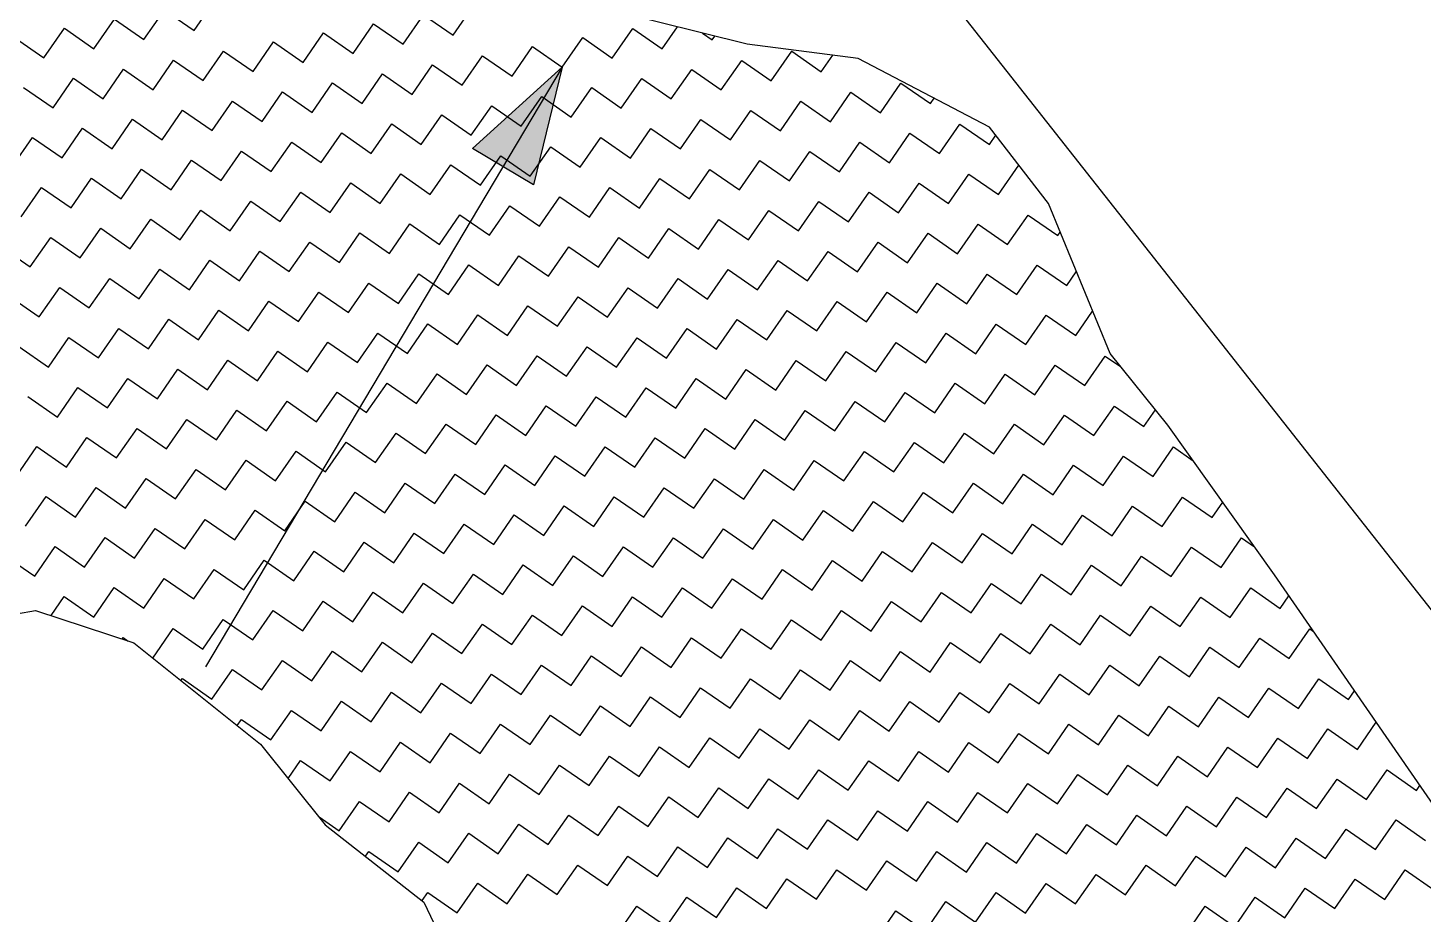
# Model space of a CAD drawing. Header units: metres. Extents: x 282167 to 284586, y 2020907 to 2023042.
# Drawn here: x 283682.7 to 283925.8, y 2021277.4 to 2021431.8 of the extents above; entities that cross this region are included whole.
import ezdxf

# ---------------------------------------------------------------- set-up
doc = ezdxf.new("R2010")
doc.units = ezdxf.units.M
doc.header["$MEASUREMENT"] = 0
doc.layers.add('POLY_HATCH', color=12, linetype='Continuous')
doc.layers.add('POLY_PARCEL', color=6, linetype='Continuous')

msp = doc.modelspace()

# ---------------------------------------------------------------- hatches: boundary and pattern name
h = msp.add_hatch(color=256)
h.paths.add_polyline_path([(283765.48, 2021407.62), (283770.78, 2021404.46), (283775.79, 2021424.95)])
h.paths.add_polyline_path([(283775.79, 2021424.95), (283760.18, 2021410.77), (283765.48, 2021407.62)])

# ---------------------------------------------------------------- linework, layer by layer
for points in [[(283775.79, 2021424.95), (283713.67, 2021320.5)], [(283775.79, 2021424.95), (283760.18, 2021410.77)], [(283775.79, 2021424.95), (283770.78, 2021404.46)], [(283770.78, 2021404.46), (283760.18, 2021410.77)]]:
    msp.add_lwpolyline(points)
at = {"layer": 'POLY_HATCH', "linetype": 'Continuous'}
for p, q in [((283702.92, 2021429.74), (283706.49, 2021434.88)), ((283706.49, 2021434.88), (283711.64, 2021431.32)), ((283711.64, 2021431.32), (283715.2, 2021436.46)), ((283756.78, 2021430.51), (283760.35, 2021435.65)), ((283694.21, 2021428.15), (283697.78, 2021433.3)), ((283697.78, 2021433.3), (283702.92, 2021429.74)), ((283739.36, 2021427.34), (283742.92, 2021432.49)), ((283742.92, 2021432.49), (283748.07, 2021428.93)), ((283748.07, 2021428.93), (283751.64, 2021434.07)), ((283751.64, 2021434.07), (283756.78, 2021430.51)), ((283680.35, 2021430.14), (283685.5, 2021426.57)), ((283685.5, 2021426.57), (283689.06, 2021431.72)), ((283689.06, 2021431.72), (283694.21, 2021428.15)), ((283730.64, 2021425.76), (283734.21, 2021430.91)), ((283734.21, 2021430.91), (283739.36, 2021427.34)), ((283775.79, 2021424.95), (283779.36, 2021430.1)), ((283779.36, 2021430.1), (283784.5, 2021426.54)), ((283784.5, 2021426.54), (283788.07, 2021431.68)), ((283788.07, 2021431.68), (283793.22, 2021428.12)), ((283793.22, 2021428.12), (283795.88, 2021431.96)), ((283800.21, 2021430.89), (283801.93, 2021429.7)), ((283801.93, 2021429.7), (283802.38, 2021430.35)), ((283713.22, 2021422.6), (283716.78, 2021427.75)), ((283716.78, 2021427.75), (283721.93, 2021424.18)), ((283721.93, 2021424.18), (283725.5, 2021429.33)), ((283725.5, 2021429.33), (283730.64, 2021425.76)), ((283767.08, 2021423.37), (283770.64, 2021428.52)), ((283770.64, 2021428.52), (283775.79, 2021424.95)), ((283812.23, 2021422.56), (283815.79, 2021427.71)), ((283815.79, 2021427.71), (283820.94, 2021424.14)), ((283704.5, 2021421.02), (283708.07, 2021426.17)), ((283708.07, 2021426.17), (283713.22, 2021422.6)), ((283749.65, 2021420.21), (283753.22, 2021425.36)), ((283753.22, 2021425.36), (283758.36, 2021421.79)), ((283758.36, 2021421.79), (283761.93, 2021426.94)), ((283761.93, 2021426.94), (283767.08, 2021423.37)), ((283803.51, 2021420.98), (283807.08, 2021426.13)), ((283807.08, 2021426.13), (283812.23, 2021422.56)), ((283820.94, 2021424.14), (283822.94, 2021427.04)), ((283687.08, 2021417.86), (283690.64, 2021423.01)), ((283690.64, 2021423.01), (283695.79, 2021419.44)), ((283695.79, 2021419.44), (283699.36, 2021424.59)), ((283699.36, 2021424.59), (283704.5, 2021421.02)), ((283740.94, 2021418.63), (283744.5, 2021423.78)), ((283744.5, 2021423.78), (283749.65, 2021420.21)), ((283786.09, 2021417.82), (283789.65, 2021422.97)), ((283789.65, 2021422.97), (283794.8, 2021419.4)), ((283794.8, 2021419.4), (283798.36, 2021424.55)), ((283798.36, 2021424.55), (283803.51, 2021420.98)), ((283681.93, 2021421.43), (283687.08, 2021417.86)), ((283723.51, 2021415.47), (283727.08, 2021420.62)), ((283727.08, 2021420.62), (283732.22, 2021417.05)), ((283732.22, 2021417.05), (283735.79, 2021422.2)), ((283735.79, 2021422.2), (283740.94, 2021418.63)), ((283777.37, 2021416.24), (283780.94, 2021421.39)), ((283780.94, 2021421.39), (283786.09, 2021417.82)), ((283822.52, 2021415.43), (283826.09, 2021420.58)), ((283826.09, 2021420.58), (283831.23, 2021417.01)), ((283831.23, 2021417.01), (283834.8, 2021422.16)), ((283834.8, 2021422.16), (283839.95, 2021418.59)), ((283714.8, 2021413.89), (283718.36, 2021419.04)), ((283718.36, 2021419.04), (283723.51, 2021415.47)), ((283759.94, 2021413.08), (283763.51, 2021418.23)), ((283763.51, 2021418.23), (283768.66, 2021414.66)), ((283768.66, 2021414.66), (283772.22, 2021419.81)), ((283772.22, 2021419.81), (283777.37, 2021416.24)), ((283813.81, 2021413.85), (283817.37, 2021419)), ((283817.37, 2021419), (283822.52, 2021415.43)), ((283839.95, 2021418.59), (283840.61, 2021419.55)), ((283697.37, 2021410.73), (283700.94, 2021415.87)), ((283700.94, 2021415.87), (283706.08, 2021412.31)), ((283706.08, 2021412.31), (283709.65, 2021417.46)), ((283709.65, 2021417.46), (283714.8, 2021413.89)), ((283751.23, 2021411.5), (283754.8, 2021416.65)), ((283754.8, 2021416.65), (283759.94, 2021413.08)), ((283796.38, 2021410.69), (283799.95, 2021415.84)), ((283799.95, 2021415.84), (283805.09, 2021412.27)), ((283805.09, 2021412.27), (283808.66, 2021417.42)), ((283808.66, 2021417.42), (283813.81, 2021413.85)), ((283688.66, 2021409.15), (283692.22, 2021414.29)), ((283692.22, 2021414.29), (283697.37, 2021410.73)), ((283733.8, 2021408.34), (283737.37, 2021413.48)), ((283737.37, 2021413.48), (283742.52, 2021409.92)), ((283742.52, 2021409.92), (283746.08, 2021415.07)), ((283746.08, 2021415.07), (283751.23, 2021411.5)), ((283787.67, 2021409.11), (283791.23, 2021414.26)), ((283791.23, 2021414.26), (283796.38, 2021410.69)), ((283832.81, 2021408.3), (283836.38, 2021413.45)), ((283836.38, 2021413.45), (283841.53, 2021409.88)), ((283841.53, 2021409.88), (283845.09, 2021415.03)), ((283845.09, 2021415.03), (283850.24, 2021411.46)), ((283850.24, 2021411.46), (283851.36, 2021413.07)), ((283679.94, 2021407.57), (283683.51, 2021412.71)), ((283683.51, 2021412.71), (283688.66, 2021409.15)), ((283725.09, 2021406.76), (283728.66, 2021411.9)), ((283728.66, 2021411.9), (283733.8, 2021408.34)), ((283770.24, 2021405.95), (283773.81, 2021411.09)), ((283773.81, 2021411.09), (283778.95, 2021407.53)), ((283778.95, 2021407.53), (283782.52, 2021412.67)), ((283782.52, 2021412.67), (283787.67, 2021409.11)), ((283824.1, 2021406.72), (283827.67, 2021411.87)), ((283827.67, 2021411.87), (283832.81, 2021408.3)), ((283707.66, 2021403.59), (283711.23, 2021408.74)), ((283711.23, 2021408.74), (283716.38, 2021405.18)), ((283716.38, 2021405.18), (283719.94, 2021410.32)), ((283719.94, 2021410.32), (283725.09, 2021406.76)), ((283761.53, 2021404.37), (283765.09, 2021409.51)), ((283765.09, 2021409.51), (283770.24, 2021405.95)), ((283806.67, 2021403.56), (283810.24, 2021408.7)), ((283810.24, 2021408.7), (283815.39, 2021405.14)), ((283815.39, 2021405.14), (283818.95, 2021410.28)), ((283818.95, 2021410.28), (283824.1, 2021406.72)), ((283690.24, 2021400.43), (283693.8, 2021405.58)), ((283693.8, 2021405.58), (283698.95, 2021402.01)), ((283698.95, 2021402.01), (283702.52, 2021407.16)), ((283702.52, 2021407.16), (283707.66, 2021403.59)), ((283744.1, 2021401.2), (283747.67, 2021406.35)), ((283747.67, 2021406.35), (283752.81, 2021402.79)), ((283752.81, 2021402.79), (283756.38, 2021407.93)), ((283756.38, 2021407.93), (283761.53, 2021404.37)), ((283797.96, 2021401.98), (283801.53, 2021407.12)), ((283801.53, 2021407.12), (283806.67, 2021403.56)), ((283843.11, 2021401.17), (283846.67, 2021406.31)), ((283846.67, 2021406.31), (283851.82, 2021402.75)), ((283851.82, 2021402.75), (283855.36, 2021407.86)), ((283681.52, 2021398.85), (283685.09, 2021404)), ((283685.09, 2021404), (283690.24, 2021400.43)), ((283726.67, 2021398.04), (283730.24, 2021403.19)), ((283730.24, 2021403.19), (283735.39, 2021399.62)), ((283735.39, 2021399.62), (283738.95, 2021404.77)), ((283738.95, 2021404.77), (283744.1, 2021401.2)), ((283780.53, 2021398.81), (283784.1, 2021403.96)), ((283784.1, 2021403.96), (283789.25, 2021400.4)), ((283789.25, 2021400.4), (283792.81, 2021405.54)), ((283792.81, 2021405.54), (283797.96, 2021401.98)), ((283825.68, 2021398), (283829.25, 2021403.15)), ((283829.25, 2021403.15), (283834.39, 2021399.59)), ((283834.39, 2021399.59), (283837.96, 2021404.73)), ((283837.96, 2021404.73), (283843.11, 2021401.17)), ((283717.96, 2021396.46), (283721.53, 2021401.61)), ((283721.53, 2021401.61), (283726.67, 2021398.04)), ((283763.11, 2021395.65), (283766.67, 2021400.8)), ((283766.67, 2021400.8), (283771.82, 2021397.23)), ((283771.82, 2021397.23), (283775.39, 2021402.38)), ((283775.39, 2021402.38), (283780.53, 2021398.81)), ((283816.97, 2021396.42), (283820.53, 2021401.57)), ((283820.53, 2021401.57), (283825.68, 2021398)), ((283700.53, 2021393.3), (283704.1, 2021398.45)), ((283704.1, 2021398.45), (283709.25, 2021394.88)), ((283709.25, 2021394.88), (283712.81, 2021400.03)), ((283712.81, 2021400.03), (283717.96, 2021396.46)), ((283754.39, 2021394.07), (283757.96, 2021399.22)), ((283757.96, 2021399.22), (283763.11, 2021395.65)), ((283799.54, 2021393.26), (283803.11, 2021398.41)), ((283803.11, 2021398.41), (283808.25, 2021394.84)), ((283808.25, 2021394.84), (283811.82, 2021399.99)), ((283811.82, 2021399.99), (283816.97, 2021396.42)), ((283853.4, 2021394.03), (283856.97, 2021399.18)), ((283856.97, 2021399.18), (283862.12, 2021395.61)), ((283691.82, 2021391.72), (283695.39, 2021396.87)), ((283695.39, 2021396.87), (283700.53, 2021393.3)), ((283736.97, 2021390.91), (283740.53, 2021396.06)), ((283740.53, 2021396.06), (283745.68, 2021392.49)), ((283745.68, 2021392.49), (283749.25, 2021397.64)), ((283749.25, 2021397.64), (283754.39, 2021394.07)), ((283790.83, 2021391.68), (283794.39, 2021396.83)), ((283794.39, 2021396.83), (283799.54, 2021393.26)), ((283835.97, 2021390.87), (283839.54, 2021396.02)), ((283839.54, 2021396.02), (283844.69, 2021392.45)), ((283844.69, 2021392.45), (283848.25, 2021397.6)), ((283848.25, 2021397.6), (283853.4, 2021394.03)), ((283862.12, 2021395.61), (283862.54, 2021396.23)), ((283677.96, 2021393.71), (283683.11, 2021390.14)), ((283683.11, 2021390.14), (283686.67, 2021395.29)), ((283686.67, 2021395.29), (283691.82, 2021391.72)), ((283728.25, 2021389.33), (283731.82, 2021394.48)), ((283731.82, 2021394.48), (283736.97, 2021390.91)), ((283773.4, 2021388.52), (283776.97, 2021393.67)), ((283776.97, 2021393.67), (283782.11, 2021390.1)), ((283782.11, 2021390.1), (283785.68, 2021395.25)), ((283785.68, 2021395.25), (283790.83, 2021391.68)), ((283827.26, 2021389.29), (283830.83, 2021394.44)), ((283830.83, 2021394.44), (283835.97, 2021390.87)), ((283710.83, 2021386.17), (283714.39, 2021391.32)), ((283714.39, 2021391.32), (283719.54, 2021387.75)), ((283719.54, 2021387.75), (283723.11, 2021392.9)), ((283723.11, 2021392.9), (283728.25, 2021389.33)), ((283764.69, 2021386.94), (283768.25, 2021392.09)), ((283768.25, 2021392.09), (283773.4, 2021388.52)), ((283809.83, 2021386.13), (283813.4, 2021391.28)), ((283813.4, 2021391.28), (283818.55, 2021387.71)), ((283818.55, 2021387.71), (283822.11, 2021392.86)), ((283822.11, 2021392.86), (283827.26, 2021389.29)), ((283702.11, 2021384.59), (283705.68, 2021389.73)), ((283705.68, 2021389.73), (283710.83, 2021386.17)), ((283747.26, 2021383.78), (283750.83, 2021388.92)), ((283750.83, 2021388.92), (283755.97, 2021385.36)), ((283755.97, 2021385.36), (283759.54, 2021390.51)), ((283759.54, 2021390.51), (283764.69, 2021386.94)), ((283801.12, 2021384.55), (283804.69, 2021389.7)), ((283804.69, 2021389.7), (283809.83, 2021386.13)), ((283846.27, 2021383.74), (283849.84, 2021388.89)), ((283849.84, 2021388.89), (283854.98, 2021385.32)), ((283854.98, 2021385.32), (283858.55, 2021390.47)), ((283858.55, 2021390.47), (283863.7, 2021386.9)), ((283863.7, 2021386.9), (283865.37, 2021389.32)), ((283684.69, 2021381.43), (283688.25, 2021386.57)), ((283688.25, 2021386.57), (283693.4, 2021383.01)), ((283693.4, 2021383.01), (283696.97, 2021388.15)), ((283696.97, 2021388.15), (283702.11, 2021384.59)), ((283738.55, 2021382.2), (283742.11, 2021387.34)), ((283742.11, 2021387.34), (283747.26, 2021383.78)), ((283783.69, 2021381.39), (283787.26, 2021386.53)), ((283787.26, 2021386.53), (283792.41, 2021382.97)), ((283792.41, 2021382.97), (283795.97, 2021388.12)), ((283795.97, 2021388.12), (283801.12, 2021384.55)), ((283837.56, 2021382.16), (283841.12, 2021387.31)), ((283841.12, 2021387.31), (283846.27, 2021383.74)), ((283679.54, 2021384.99), (283684.69, 2021381.43)), ((283721.12, 2021379.04), (283724.69, 2021384.18)), ((283724.69, 2021384.18), (283729.83, 2021380.62)), ((283729.83, 2021380.62), (283733.4, 2021385.76)), ((283733.4, 2021385.76), (283738.55, 2021382.2)), ((283774.98, 2021379.81), (283778.55, 2021384.95)), ((283778.55, 2021384.95), (283783.69, 2021381.39)), ((283820.13, 2021379), (283823.7, 2021384.14)), ((283823.7, 2021384.14), (283828.84, 2021380.58)), ((283828.84, 2021380.58), (283832.41, 2021385.73)), ((283832.41, 2021385.73), (283837.56, 2021382.16)), ((283712.41, 2021377.45), (283715.97, 2021382.6)), ((283715.97, 2021382.6), (283721.12, 2021379.04)), ((283757.55, 2021376.65), (283761.12, 2021381.79)), ((283761.12, 2021381.79), (283766.27, 2021378.23)), ((283766.27, 2021378.23), (283769.83, 2021383.37)), ((283769.83, 2021383.37), (283774.98, 2021379.81)), ((283811.42, 2021377.42), (283814.98, 2021382.56)), ((283814.98, 2021382.56), (283820.13, 2021379)), ((283856.56, 2021376.61), (283860.13, 2021381.75)), ((283860.13, 2021381.75), (283865.28, 2021378.19)), ((283865.28, 2021378.19), (283868.21, 2021382.42)), ((283694.98, 2021374.29), (283698.55, 2021379.44)), ((283698.55, 2021379.44), (283703.69, 2021375.87)), ((283703.69, 2021375.87), (283707.26, 2021381.02)), ((283707.26, 2021381.02), (283712.41, 2021377.45)), ((283748.84, 2021375.06), (283752.41, 2021380.21)), ((283752.41, 2021380.21), (283757.55, 2021376.65)), ((283793.99, 2021374.25), (283797.56, 2021379.4)), ((283797.56, 2021379.4), (283802.7, 2021375.84)), ((283802.7, 2021375.84), (283806.27, 2021380.98)), ((283806.27, 2021380.98), (283811.42, 2021377.42)), ((283847.85, 2021375.03), (283851.42, 2021380.17)), ((283851.42, 2021380.17), (283856.56, 2021376.61)), ((283686.27, 2021372.71), (283689.83, 2021377.86)), ((283689.83, 2021377.86), (283694.98, 2021374.29)), ((283731.41, 2021371.9), (283734.98, 2021377.05)), ((283734.98, 2021377.05), (283740.13, 2021373.48)), ((283740.13, 2021373.48), (283743.69, 2021378.63)), ((283743.69, 2021378.63), (283748.84, 2021375.06)), ((283785.28, 2021372.67), (283788.84, 2021377.82)), ((283788.84, 2021377.82), (283793.99, 2021374.25)), ((283830.42, 2021371.86), (283833.99, 2021377.01)), ((283833.99, 2021377.01), (283839.14, 2021373.45)), ((283839.14, 2021373.45), (283842.7, 2021378.59)), ((283842.7, 2021378.59), (283847.85, 2021375.03)), ((283681.12, 2021376.28), (283686.27, 2021372.71)), ((283722.7, 2021370.32), (283726.27, 2021375.47)), ((283726.27, 2021375.47), (283731.41, 2021371.9)), ((283767.85, 2021369.51), (283771.42, 2021374.66)), ((283771.42, 2021374.66), (283776.56, 2021371.09)), ((283776.56, 2021371.09), (283780.13, 2021376.24)), ((283780.13, 2021376.24), (283785.28, 2021372.67)), ((283821.71, 2021370.28), (283825.28, 2021375.43)), ((283825.28, 2021375.43), (283830.42, 2021371.86)), ((283866.86, 2021369.47), (283870.42, 2021374.62)), ((283870.42, 2021374.62), (283873.06, 2021372.79)), ((283705.27, 2021367.16), (283708.84, 2021372.31)), ((283708.84, 2021372.31), (283713.99, 2021368.74)), ((283713.99, 2021368.74), (283717.55, 2021373.89)), ((283717.55, 2021373.89), (283722.7, 2021370.32)), ((283759.14, 2021367.93), (283762.7, 2021373.08)), ((283762.7, 2021373.08), (283767.85, 2021369.51)), ((283804.28, 2021367.12), (283807.85, 2021372.27)), ((283807.85, 2021372.27), (283813, 2021368.7)), ((283813, 2021368.7), (283816.56, 2021373.85)), ((283816.56, 2021373.85), (283821.71, 2021370.28)), ((283858.14, 2021367.89), (283861.71, 2021373.04)), ((283861.71, 2021373.04), (283866.86, 2021369.47)), ((283687.85, 2021364), (283691.41, 2021369.15)), ((283691.41, 2021369.15), (283696.56, 2021365.58)), ((283696.56, 2021365.58), (283700.13, 2021370.73)), ((283700.13, 2021370.73), (283705.27, 2021367.16)), ((283741.71, 2021364.77), (283745.27, 2021369.92)), ((283745.27, 2021369.92), (283750.42, 2021366.35)), ((283750.42, 2021366.35), (283753.99, 2021371.5)), ((283753.99, 2021371.5), (283759.14, 2021367.93)), ((283795.57, 2021365.54), (283799.14, 2021370.69)), ((283799.14, 2021370.69), (283804.28, 2021367.12)), ((283840.72, 2021364.73), (283844.28, 2021369.88)), ((283844.28, 2021369.88), (283849.43, 2021366.31)), ((283849.43, 2021366.31), (283853, 2021371.46)), ((283853, 2021371.46), (283858.14, 2021367.89)), ((283682.7, 2021367.57), (283687.85, 2021364)), ((283724.28, 2021361.61), (283727.85, 2021366.76)), ((283727.85, 2021366.76), (283733, 2021363.19)), ((283733, 2021363.19), (283736.56, 2021368.34)), ((283736.56, 2021368.34), (283741.71, 2021364.77)), ((283778.14, 2021362.38), (283781.71, 2021367.53)), ((283781.71, 2021367.53), (283786.86, 2021363.96)), ((283786.86, 2021363.96), (283790.42, 2021369.11)), ((283790.42, 2021369.11), (283795.57, 2021365.54)), ((283823.29, 2021361.57), (283826.86, 2021366.72)), ((283826.86, 2021366.72), (283832, 2021363.15)), ((283832, 2021363.15), (283835.57, 2021368.3)), ((283835.57, 2021368.3), (283840.72, 2021364.73)), ((283715.57, 2021360.03), (283719.13, 2021365.18)), ((283719.13, 2021365.18), (283724.28, 2021361.61)), ((283760.72, 2021359.22), (283764.28, 2021364.37)), ((283764.28, 2021364.37), (283769.43, 2021360.8)), ((283769.43, 2021360.8), (283773, 2021365.95)), ((283773, 2021365.95), (283778.14, 2021362.38)), ((283814.58, 2021359.99), (283818.14, 2021365.14)), ((283818.14, 2021365.14), (283823.29, 2021361.57)), ((283859.72, 2021359.18), (283863.29, 2021364.33)), ((283863.29, 2021364.33), (283868.44, 2021360.76)), ((283868.44, 2021360.76), (283872, 2021365.91)), ((283872, 2021365.91), (283877.15, 2021362.34)), ((283877.15, 2021362.34), (283879.17, 2021365.26)), ((283698.14, 2021356.87), (283701.71, 2021362.01)), ((283701.71, 2021362.01), (283706.86, 2021358.45)), ((283706.86, 2021358.45), (283710.42, 2021363.59)), ((283710.42, 2021363.59), (283715.57, 2021360.03)), ((283752, 2021357.64), (283755.57, 2021362.78)), ((283755.57, 2021362.78), (283760.72, 2021359.22)), ((283797.15, 2021356.83), (283800.72, 2021361.98)), ((283800.72, 2021361.98), (283805.86, 2021358.41)), ((283805.86, 2021358.41), (283809.43, 2021363.56)), ((283809.43, 2021363.56), (283814.58, 2021359.99)), ((283851.01, 2021357.6), (283854.58, 2021362.75)), ((283854.58, 2021362.75), (283859.72, 2021359.18)), ((283689.43, 2021355.29), (283692.99, 2021360.43)), ((283692.99, 2021360.43), (283698.14, 2021356.87)), ((283734.58, 2021354.48), (283738.14, 2021359.62)), ((283738.14, 2021359.62), (283743.29, 2021356.06)), ((283743.29, 2021356.06), (283746.86, 2021361.2)), ((283746.86, 2021361.2), (283752, 2021357.64)), ((283788.44, 2021355.25), (283792, 2021360.39)), ((283792, 2021360.39), (283797.15, 2021356.83)), ((283833.58, 2021354.44), (283837.15, 2021359.59)), ((283837.15, 2021359.59), (283842.3, 2021356.02)), ((283842.3, 2021356.02), (283845.86, 2021361.17)), ((283845.86, 2021361.17), (283851.01, 2021357.6)), ((283680.72, 2021353.71), (283684.28, 2021358.85)), ((283684.28, 2021358.85), (283689.43, 2021355.29)), ((283725.86, 2021352.9), (283729.43, 2021358.04)), ((283729.43, 2021358.04), (283734.58, 2021354.48)), ((283771.01, 2021352.09), (283774.58, 2021357.23)), ((283774.58, 2021357.23), (283779.72, 2021353.67)), ((283779.72, 2021353.67), (283783.29, 2021358.81)), ((283783.29, 2021358.81), (283788.44, 2021355.25)), ((283824.87, 2021352.86), (283828.44, 2021358)), ((283828.44, 2021358), (283833.58, 2021354.44)), ((283870.02, 2021352.05), (283873.59, 2021357.19)), ((283873.59, 2021357.19), (283878.73, 2021353.63)), ((283878.73, 2021353.63), (283882.3, 2021358.78)), ((283882.3, 2021358.78), (283885.74, 2021356.39)), ((283708.44, 2021349.73), (283712, 2021354.88)), ((283712, 2021354.88), (283717.15, 2021351.31)), ((283717.15, 2021351.31), (283720.72, 2021356.46)), ((283720.72, 2021356.46), (283725.86, 2021352.9)), ((283762.3, 2021350.51), (283765.86, 2021355.65)), ((283765.86, 2021355.65), (283771.01, 2021352.09)), ((283807.44, 2021349.7), (283811.01, 2021354.84)), ((283811.01, 2021354.84), (283816.16, 2021351.28)), ((283816.16, 2021351.28), (283819.72, 2021356.42)), ((283819.72, 2021356.42), (283824.87, 2021352.86)), ((283861.31, 2021350.47), (283864.87, 2021355.61)), ((283864.87, 2021355.61), (283870.02, 2021352.05)), ((283699.72, 2021348.15), (283703.29, 2021353.3)), ((283703.29, 2021353.3), (283708.44, 2021349.73)), ((283744.87, 2021347.34), (283748.44, 2021352.49)), ((283748.44, 2021352.49), (283753.58, 2021348.92)), ((283753.58, 2021348.92), (283757.15, 2021354.07)), ((283757.15, 2021354.07), (283762.3, 2021350.51)), ((283798.73, 2021348.11), (283802.3, 2021353.26)), ((283802.3, 2021353.26), (283807.44, 2021349.7)), ((283843.88, 2021347.31), (283847.45, 2021352.45)), ((283847.45, 2021352.45), (283852.59, 2021348.89)), ((283852.59, 2021348.89), (283856.16, 2021354.03)), ((283856.16, 2021354.03), (283861.31, 2021350.47)), ((283682.3, 2021344.99), (283685.86, 2021350.14)), ((283685.86, 2021350.14), (283691.01, 2021346.57)), ((283691.01, 2021346.57), (283694.58, 2021351.72)), ((283694.58, 2021351.72), (283699.72, 2021348.15)), ((283736.16, 2021345.76), (283739.72, 2021350.91)), ((283739.72, 2021350.91), (283744.87, 2021347.34)), ((283781.3, 2021344.95), (283784.87, 2021350.1)), ((283784.87, 2021350.1), (283790.02, 2021346.53)), ((283790.02, 2021346.53), (283793.58, 2021351.68)), ((283793.58, 2021351.68), (283798.73, 2021348.11)), ((283835.17, 2021345.72), (283838.73, 2021350.87)), ((283838.73, 2021350.87), (283843.88, 2021347.31)), ((283880.31, 2021344.92), (283883.88, 2021350.06)), ((283883.88, 2021350.06), (283889.03, 2021346.5)), ((283718.73, 2021342.6), (283722.3, 2021347.75)), ((283722.3, 2021347.75), (283727.44, 2021344.18)), ((283727.44, 2021344.18), (283731.01, 2021349.33)), ((283731.01, 2021349.33), (283736.16, 2021345.76)), ((283772.59, 2021343.37), (283776.16, 2021348.52)), ((283776.16, 2021348.52), (283781.3, 2021344.95)), ((283817.74, 2021342.56), (283821.3, 2021347.71)), ((283821.3, 2021347.71), (283826.45, 2021344.14)), ((283826.45, 2021344.14), (283830.02, 2021349.29)), ((283830.02, 2021349.29), (283835.17, 2021345.72)), ((283871.6, 2021343.33), (283875.17, 2021348.48)), ((283875.17, 2021348.48), (283880.31, 2021344.92)), ((283889.03, 2021346.5), (283890.88, 2021349.17)), ((283710.02, 2021341.02), (283713.58, 2021346.17)), ((283713.58, 2021346.17), (283718.73, 2021342.6)), ((283755.16, 2021340.21), (283758.73, 2021345.36)), ((283758.73, 2021345.36), (283763.88, 2021341.79)), ((283763.88, 2021341.79), (283767.44, 2021346.94)), ((283767.44, 2021346.94), (283772.59, 2021343.37)), ((283809.03, 2021340.98), (283812.59, 2021346.13)), ((283812.59, 2021346.13), (283817.74, 2021342.56)), ((283854.17, 2021340.17), (283857.74, 2021345.32)), ((283857.74, 2021345.32), (283862.89, 2021341.75)), ((283862.89, 2021341.75), (283866.45, 2021346.9)), ((283866.45, 2021346.9), (283871.6, 2021343.33)), ((283692.59, 2021337.86), (283696.16, 2021343.01)), ((283696.16, 2021343.01), (283701.3, 2021339.44)), ((283701.3, 2021339.44), (283704.87, 2021344.59)), ((283704.87, 2021344.59), (283710.02, 2021341.02)), ((283746.45, 2021338.63), (283750.02, 2021343.78)), ((283750.02, 2021343.78), (283755.16, 2021340.21)), ((283791.6, 2021337.82), (283795.16, 2021342.97)), ((283795.16, 2021342.97), (283800.31, 2021339.4)), ((283800.31, 2021339.4), (283803.88, 2021344.55)), ((283803.88, 2021344.55), (283809.03, 2021340.98)), ((283845.46, 2021338.59), (283849.03, 2021343.74)), ((283849.03, 2021343.74), (283854.17, 2021340.17)), ((283890.61, 2021337.78), (283894.17, 2021342.93)), ((283894.17, 2021342.93), (283896.41, 2021341.38)), ((283683.88, 2021336.28), (283687.44, 2021341.43)), ((283687.44, 2021341.43), (283692.59, 2021337.86)), ((283729.02, 2021335.47), (283732.59, 2021340.62)), ((283732.59, 2021340.62), (283737.74, 2021337.05)), ((283737.74, 2021337.05), (283741.3, 2021342.2)), ((283741.3, 2021342.2), (283746.45, 2021338.63)), ((283782.89, 2021336.24), (283786.45, 2021341.39)), ((283786.45, 2021341.39), (283791.6, 2021337.82)), ((283828.03, 2021335.43), (283831.6, 2021340.58)), ((283831.6, 2021340.58), (283836.75, 2021337.01)), ((283836.75, 2021337.01), (283840.31, 2021342.16)), ((283840.31, 2021342.16), (283845.46, 2021338.59)), ((283881.89, 2021336.2), (283885.46, 2021341.35)), ((283885.46, 2021341.35), (283890.61, 2021337.78)), ((283678.73, 2021339.84), (283683.88, 2021336.28)), ((283720.31, 2021333.89), (283723.88, 2021339.04)), ((283723.88, 2021339.04), (283729.02, 2021335.47)), ((283765.46, 2021333.08), (283769.02, 2021338.23)), ((283769.02, 2021338.23), (283774.17, 2021334.66)), ((283774.17, 2021334.66), (283777.74, 2021339.81)), ((283777.74, 2021339.81), (283782.89, 2021336.24)), ((283819.32, 2021333.85), (283822.89, 2021339)), ((283822.89, 2021339), (283828.03, 2021335.43)), ((283864.47, 2021333.04), (283868.03, 2021338.19)), ((283868.03, 2021338.19), (283873.18, 2021334.62)), ((283873.18, 2021334.62), (283876.75, 2021339.77)), ((283876.75, 2021339.77), (283881.89, 2021336.2)), ((283702.88, 2021330.73), (283706.45, 2021335.87)), ((283706.45, 2021335.87), (283711.6, 2021332.31)), ((283711.6, 2021332.31), (283715.16, 2021337.45)), ((283715.16, 2021337.45), (283720.31, 2021333.89)), ((283756.75, 2021331.5), (283760.31, 2021336.64)), ((283760.31, 2021336.64), (283765.46, 2021333.08)), ((283801.89, 2021330.69), (283805.46, 2021335.84)), ((283805.46, 2021335.84), (283810.61, 2021332.27)), ((283810.61, 2021332.27), (283814.17, 2021337.42)), ((283814.17, 2021337.42), (283819.32, 2021333.85)), ((283855.75, 2021331.46), (283859.32, 2021336.61)), ((283859.32, 2021336.61), (283864.47, 2021333.04)), ((283686.73, 2021329.41), (283689.02, 2021332.71)), ((283689.02, 2021332.71), (283694.17, 2021329.15)), ((283694.17, 2021329.15), (283697.74, 2021334.29)), ((283697.74, 2021334.29), (283702.88, 2021330.73)), ((283739.32, 2021328.34), (283742.88, 2021333.48)), ((283742.88, 2021333.48), (283748.03, 2021329.92)), ((283748.03, 2021329.92), (283751.6, 2021335.06)), ((283751.6, 2021335.06), (283756.75, 2021331.5)), ((283784.47, 2021327.53), (283788.03, 2021332.67)), ((283788.03, 2021332.67), (283793.18, 2021329.11)), ((283793.18, 2021329.11), (283796.75, 2021334.25)), ((283796.75, 2021334.25), (283801.89, 2021330.69)), ((283838.33, 2021328.3), (283841.89, 2021333.44)), ((283841.89, 2021333.44), (283847.04, 2021329.88)), ((283847.04, 2021329.88), (283850.61, 2021335.03)), ((283850.61, 2021335.03), (283855.75, 2021331.46)), ((283892.19, 2021329.07), (283895.75, 2021334.22)), ((283895.75, 2021334.22), (283900.9, 2021330.65)), ((283900.9, 2021330.65), (283902.41, 2021332.83)), ((283721.89, 2021325.17), (283725.46, 2021330.32)), ((283725.46, 2021330.32), (283730.6, 2021326.76)), ((283730.6, 2021326.76), (283734.17, 2021331.9)), ((283734.17, 2021331.9), (283739.32, 2021328.34)), ((283775.75, 2021325.95), (283779.32, 2021331.09)), ((283779.32, 2021331.09), (283784.47, 2021327.53)), ((283820.9, 2021325.14), (283824.47, 2021330.28)), ((283824.47, 2021330.28), (283829.61, 2021326.72)), ((283829.61, 2021326.72), (283833.18, 2021331.86)), ((283833.18, 2021331.86), (283838.33, 2021328.3)), ((283874.76, 2021325.91), (283878.33, 2021331.05)), ((283878.33, 2021331.05), (283883.47, 2021327.49)), ((283883.47, 2021327.49), (283887.04, 2021332.64)), ((283887.04, 2021332.64), (283892.19, 2021329.07)), ((283713.18, 2021323.59), (283716.74, 2021328.74)), ((283716.74, 2021328.74), (283721.89, 2021325.17)), ((283758.33, 2021322.78), (283761.89, 2021327.93)), ((283761.89, 2021327.93), (283767.04, 2021324.37)), ((283767.04, 2021324.37), (283770.61, 2021329.51)), ((283770.61, 2021329.51), (283775.75, 2021325.95)), ((283812.19, 2021323.56), (283815.75, 2021328.7)), ((283815.75, 2021328.7), (283820.9, 2021325.14)), ((283857.33, 2021322.75), (283860.9, 2021327.89)), ((283860.9, 2021327.89), (283866.05, 2021324.33)), ((283866.05, 2021324.33), (283869.61, 2021329.47)), ((283869.61, 2021329.47), (283874.76, 2021325.91)), ((283699.14, 2021325.32), (283699.32, 2021325.58)), ((283699.32, 2021325.58), (283700.18, 2021324.98)), ((283704.46, 2021322.01), (283708.03, 2021327.16)), ((283708.03, 2021327.16), (283713.18, 2021323.59)), ((283749.61, 2021321.2), (283753.18, 2021326.35)), ((283753.18, 2021326.35), (283758.33, 2021322.78)), ((283794.76, 2021320.39), (283798.33, 2021325.54)), ((283798.33, 2021325.54), (283803.47, 2021321.97)), ((283803.47, 2021321.97), (283807.04, 2021327.12)), ((283807.04, 2021327.12), (283812.19, 2021323.56)), ((283848.62, 2021321.17), (283852.19, 2021326.31)), ((283852.19, 2021326.31), (283857.33, 2021322.75)), ((283893.77, 2021320.36), (283897.33, 2021325.5)), ((283897.33, 2021325.5), (283902.48, 2021321.94)), ((283902.48, 2021321.94), (283906.05, 2021327.08)), ((283906.05, 2021327.08), (283906.7, 2021326.63)), ((283732.19, 2021318.04), (283735.75, 2021323.19)), ((283735.75, 2021323.19), (283740.9, 2021319.62)), ((283740.9, 2021319.62), (283744.47, 2021324.77)), ((283744.47, 2021324.77), (283749.61, 2021321.2)), ((283786.05, 2021318.81), (283789.61, 2021323.96)), ((283789.61, 2021323.96), (283794.76, 2021320.39)), ((283831.19, 2021318), (283834.76, 2021323.15)), ((283834.76, 2021323.15), (283839.91, 2021319.58)), ((283839.91, 2021319.58), (283843.47, 2021324.73)), ((283843.47, 2021324.73), (283848.62, 2021321.17)), ((283885.06, 2021318.77), (283888.62, 2021323.92)), ((283888.62, 2021323.92), (283893.77, 2021320.36)), ((283704.4, 2021322.06), (283704.46, 2021322.01)), ((283723.47, 2021316.46), (283727.04, 2021321.61)), ((283727.04, 2021321.61), (283732.19, 2021318.04)), ((283768.62, 2021315.65), (283772.19, 2021320.8)), ((283772.19, 2021320.8), (283777.33, 2021317.23)), ((283777.33, 2021317.23), (283780.9, 2021322.38)), ((283780.9, 2021322.38), (283786.05, 2021318.81)), ((283822.48, 2021316.42), (283826.05, 2021321.57)), ((283826.05, 2021321.57), (283831.19, 2021318)), ((283867.63, 2021315.61), (283871.19, 2021320.76)), ((283871.19, 2021320.76), (283876.34, 2021317.19)), ((283876.34, 2021317.19), (283879.91, 2021322.34)), ((283879.91, 2021322.34), (283885.06, 2021318.77)), ((283709.37, 2021318.09), (283709.61, 2021318.45)), ((283709.61, 2021318.45), (283714.76, 2021314.88)), ((283714.76, 2021314.88), (283718.33, 2021320.03)), ((283718.33, 2021320.03), (283723.47, 2021316.46)), ((283759.91, 2021314.07), (283763.47, 2021319.22)), ((283763.47, 2021319.22), (283768.62, 2021315.65)), ((283805.05, 2021313.26), (283808.62, 2021318.41)), ((283808.62, 2021318.41), (283813.77, 2021314.84)), ((283813.77, 2021314.84), (283817.33, 2021319.99)), ((283817.33, 2021319.99), (283822.48, 2021316.42)), ((283858.92, 2021314.03), (283862.48, 2021319.18)), ((283862.48, 2021319.18), (283867.63, 2021315.61)), ((283904.06, 2021313.22), (283907.63, 2021318.37)), ((283907.63, 2021318.37), (283912.78, 2021314.8)), ((283742.48, 2021310.91), (283746.05, 2021316.06)), ((283746.05, 2021316.06), (283751.19, 2021312.49)), ((283751.19, 2021312.49), (283754.76, 2021317.64)), ((283754.76, 2021317.64), (283759.91, 2021314.07)), ((283796.34, 2021311.68), (283799.91, 2021316.83)), ((283799.91, 2021316.83), (283805.05, 2021313.26)), ((283841.49, 2021310.87), (283845.05, 2021316.02)), ((283845.05, 2021316.02), (283850.2, 2021312.45)), ((283850.2, 2021312.45), (283853.77, 2021317.6)), ((283853.77, 2021317.6), (283858.92, 2021314.03)), ((283895.35, 2021311.64), (283898.92, 2021316.79)), ((283898.92, 2021316.79), (283904.06, 2021313.22)), ((283912.78, 2021314.8), (283913.83, 2021316.32)), ((283733.77, 2021309.33), (283737.33, 2021314.48)), ((283737.33, 2021314.48), (283742.48, 2021310.91)), ((283778.91, 2021308.52), (283782.48, 2021313.67)), ((283782.48, 2021313.67), (283787.63, 2021310.1)), ((283787.63, 2021310.1), (283791.19, 2021315.25)), ((283791.19, 2021315.25), (283796.34, 2021311.68)), ((283832.78, 2021309.29), (283836.34, 2021314.44)), ((283836.34, 2021314.44), (283841.49, 2021310.87)), ((283877.92, 2021308.48), (283881.49, 2021313.63)), ((283881.49, 2021313.63), (283886.64, 2021310.06)), ((283886.64, 2021310.06), (283890.2, 2021315.21)), ((283890.2, 2021315.21), (283895.35, 2021311.64)), ((283719.17, 2021310.26), (283719.91, 2021311.31)), ((283719.91, 2021311.31), (283725.05, 2021307.75)), ((283725.05, 2021307.75), (283728.62, 2021312.9)), ((283728.62, 2021312.9), (283733.77, 2021309.33)), ((283770.2, 2021306.94), (283773.77, 2021312.09)), ((283773.77, 2021312.09), (283778.91, 2021308.52)), ((283815.35, 2021306.13), (283818.91, 2021311.28)), ((283818.91, 2021311.28), (283824.06, 2021307.71)), ((283824.06, 2021307.71), (283827.63, 2021312.86)), ((283827.63, 2021312.86), (283832.78, 2021309.29)), ((283869.21, 2021306.9), (283872.78, 2021312.05)), ((283872.78, 2021312.05), (283877.92, 2021308.48)), ((283914.36, 2021306.09), (283917.63, 2021310.82)), ((283752.77, 2021303.78), (283756.34, 2021308.92)), ((283756.34, 2021308.92), (283761.49, 2021305.36)), ((283761.49, 2021305.36), (283765.05, 2021310.5)), ((283765.05, 2021310.5), (283770.2, 2021306.94)), ((283806.63, 2021304.55), (283810.2, 2021309.7)), ((283810.2, 2021309.7), (283815.35, 2021306.13)), ((283851.78, 2021303.74), (283855.35, 2021308.89)), ((283855.35, 2021308.89), (283860.5, 2021305.32)), ((283860.5, 2021305.32), (283864.06, 2021310.47)), ((283864.06, 2021310.47), (283869.21, 2021306.9)), ((283905.64, 2021304.51), (283909.21, 2021309.66)), ((283909.21, 2021309.66), (283914.36, 2021306.09)), ((283744.06, 2021302.2), (283747.63, 2021307.34)), ((283747.63, 2021307.34), (283752.77, 2021303.78)), ((283789.21, 2021301.39), (283792.77, 2021306.53)), ((283792.77, 2021306.53), (283797.92, 2021302.97)), ((283797.92, 2021302.97), (283801.49, 2021308.11)), ((283801.49, 2021308.11), (283806.63, 2021304.55)), ((283843.07, 2021302.16), (283846.64, 2021307.3)), ((283846.64, 2021307.3), (283851.78, 2021303.74)), ((283888.22, 2021301.35), (283891.78, 2021306.5)), ((283891.78, 2021306.5), (283896.93, 2021302.93)), ((283896.93, 2021302.93), (283900.5, 2021308.08)), ((283900.5, 2021308.08), (283905.64, 2021304.51)), ((283728.03, 2021301.04), (283730.2, 2021304.18)), ((283730.2, 2021304.18), (283735.35, 2021300.62)), ((283735.35, 2021300.62), (283738.91, 2021305.76)), ((283738.91, 2021305.76), (283744.06, 2021302.2)), ((283780.49, 2021299.81), (283784.06, 2021304.95)), ((283784.06, 2021304.95), (283789.21, 2021301.39)), ((283825.64, 2021299), (283829.21, 2021304.14)), ((283829.21, 2021304.14), (283834.36, 2021300.58)), ((283834.36, 2021300.58), (283837.92, 2021305.72)), ((283837.92, 2021305.72), (283843.07, 2021302.16)), ((283879.5, 2021299.77), (283883.07, 2021304.91)), ((283883.07, 2021304.91), (283888.22, 2021301.35)), ((283763.07, 2021296.64), (283766.63, 2021301.79)), ((283766.63, 2021301.79), (283771.78, 2021298.23)), ((283771.78, 2021298.23), (283775.35, 2021303.37)), ((283775.35, 2021303.37), (283780.49, 2021299.81)), ((283816.93, 2021297.42), (283820.5, 2021302.56)), ((283820.5, 2021302.56), (283825.64, 2021299)), ((283862.08, 2021296.61), (283865.64, 2021301.75)), ((283865.64, 2021301.75), (283870.79, 2021298.19)), ((283870.79, 2021298.19), (283874.36, 2021303.33)), ((283874.36, 2021303.33), (283879.5, 2021299.77)), ((283915.94, 2021297.38), (283919.5, 2021302.52)), ((283919.5, 2021302.52), (283924.65, 2021298.96)), ((283745.64, 2021293.48), (283749.21, 2021298.63)), ((283749.21, 2021298.63), (283754.35, 2021295.06)), ((283754.35, 2021295.06), (283757.92, 2021300.21)), ((283757.92, 2021300.21), (283763.07, 2021296.64)), ((283799.5, 2021294.25), (283803.07, 2021299.4)), ((283803.07, 2021299.4), (283808.22, 2021295.83)), ((283808.22, 2021295.83), (283811.78, 2021300.98)), ((283811.78, 2021300.98), (283816.93, 2021297.42)), ((283853.36, 2021295.03), (283856.93, 2021300.17)), ((283856.93, 2021300.17), (283862.08, 2021296.61)), ((283898.51, 2021294.22), (283902.08, 2021299.36)), ((283902.08, 2021299.36), (283907.22, 2021295.8)), ((283907.22, 2021295.8), (283910.79, 2021300.94)), ((283910.79, 2021300.94), (283915.94, 2021297.38)), ((283924.65, 2021298.96), (283925.24, 2021299.81)), ((283736.93, 2021291.9), (283740.49, 2021297.05)), ((283740.49, 2021297.05), (283745.64, 2021293.48)), ((283782.08, 2021291.09), (283785.64, 2021296.24)), ((283785.64, 2021296.24), (283790.79, 2021292.67)), ((283790.79, 2021292.67), (283794.36, 2021297.82)), ((283794.36, 2021297.82), (283799.5, 2021294.25)), ((283835.94, 2021291.86), (283839.5, 2021297.01)), ((283839.5, 2021297.01), (283844.65, 2021293.44)), ((283844.65, 2021293.44), (283848.22, 2021298.59)), ((283848.22, 2021298.59), (283853.36, 2021295.03)), ((283881.08, 2021291.05), (283884.65, 2021296.2)), ((283884.65, 2021296.2), (283889.8, 2021292.63)), ((283889.8, 2021292.63), (283893.36, 2021297.78)), ((283893.36, 2021297.78), (283898.51, 2021294.22)), ((283733.42, 2021294.33), (283736.93, 2021291.9)), ((283773.36, 2021289.51), (283776.93, 2021294.66)), ((283776.93, 2021294.66), (283782.08, 2021291.09)), ((283818.51, 2021288.7), (283822.08, 2021293.85)), ((283822.08, 2021293.85), (283827.22, 2021290.28)), ((283827.22, 2021290.28), (283830.79, 2021295.43)), ((283830.79, 2021295.43), (283835.94, 2021291.86)), ((283872.37, 2021289.47), (283875.94, 2021294.62)), ((283875.94, 2021294.62), (283881.08, 2021291.05)), ((283917.52, 2021288.66), (283921.08, 2021293.81)), ((283921.08, 2021293.81), (283926.23, 2021290.24)), ((283755.94, 2021286.35), (283759.5, 2021291.5)), ((283759.5, 2021291.5), (283764.65, 2021287.93)), ((283764.65, 2021287.93), (283768.22, 2021293.08)), ((283768.22, 2021293.08), (283773.36, 2021289.51)), ((283809.8, 2021287.12), (283813.36, 2021292.27)), ((283813.36, 2021292.27), (283818.51, 2021288.7)), ((283854.94, 2021286.31), (283858.51, 2021291.46)), ((283858.51, 2021291.46), (283863.66, 2021287.89)), ((283863.66, 2021287.89), (283867.22, 2021293.04)), ((283867.22, 2021293.04), (283872.37, 2021289.47)), ((283908.8, 2021287.08), (283912.37, 2021292.23)), ((283912.37, 2021292.23), (283917.52, 2021288.66)), ((283747.22, 2021284.77), (283750.79, 2021289.92)), ((283750.79, 2021289.92), (283755.94, 2021286.35)), ((283792.37, 2021283.96), (283795.94, 2021289.11)), ((283795.94, 2021289.11), (283801.08, 2021285.54)), ((283801.08, 2021285.54), (283804.65, 2021290.69)), ((283804.65, 2021290.69), (283809.8, 2021287.12)), ((283846.23, 2021284.73), (283849.8, 2021289.88)), ((283849.8, 2021289.88), (283854.94, 2021286.31)), ((283891.38, 2021283.92), (283894.94, 2021289.07)), ((283894.94, 2021289.07), (283900.09, 2021285.5)), ((283900.09, 2021285.5), (283903.66, 2021290.65)), ((283903.66, 2021290.65), (283908.8, 2021287.08)), ((283741.5, 2021287.5), (283742.08, 2021288.34)), ((283742.08, 2021288.34), (283747.22, 2021284.77)), ((283783.66, 2021282.38), (283787.22, 2021287.53)), ((283787.22, 2021287.53), (283792.37, 2021283.96)), ((283828.8, 2021281.57), (283832.37, 2021286.72)), ((283832.37, 2021286.72), (283837.52, 2021283.15)), ((283837.52, 2021283.15), (283841.08, 2021288.3)), ((283841.08, 2021288.3), (283846.23, 2021284.73)), ((283882.66, 2021282.34), (283886.23, 2021287.49)), ((283886.23, 2021287.49), (283891.38, 2021283.92)), ((283766.23, 2021279.22), (283769.8, 2021284.36)), ((283769.8, 2021284.36), (283774.94, 2021280.8)), ((283774.94, 2021280.8), (283778.51, 2021285.95)), ((283778.51, 2021285.95), (283783.66, 2021282.38)), ((283820.09, 2021279.99), (283823.66, 2021285.14)), ((283823.66, 2021285.14), (283828.8, 2021281.57)), ((283865.24, 2021279.18), (283868.8, 2021284.33)), ((283868.8, 2021284.33), (283873.95, 2021280.76)), ((283873.95, 2021280.76), (283877.52, 2021285.91)), ((283877.52, 2021285.91), (283882.66, 2021282.34)), ((283919.1, 2021279.95), (283922.67, 2021285.1)), ((283922.67, 2021285.1), (283927.81, 2021281.53)), ((283757.52, 2021277.64), (283761.08, 2021282.78)), ((283761.08, 2021282.78), (283766.23, 2021279.22)), ((283802.66, 2021276.83), (283806.23, 2021281.97)), ((283806.23, 2021281.97), (283811.38, 2021278.41)), ((283811.38, 2021278.41), (283814.94, 2021283.56)), ((283814.94, 2021283.56), (283820.09, 2021279.99)), ((283856.52, 2021277.6), (283860.09, 2021282.75)), ((283860.09, 2021282.75), (283865.24, 2021279.18)), ((283901.67, 2021276.79), (283905.24, 2021281.94)), ((283905.24, 2021281.94), (283910.39, 2021278.37)), ((283910.39, 2021278.37), (283913.95, 2021283.52)), ((283913.95, 2021283.52), (283919.1, 2021279.95)), ((283751.37, 2021279.76), (283752.37, 2021281.2)), ((283752.37, 2021281.2), (283757.52, 2021277.64)), ((283793.95, 2021275.25), (283797.52, 2021280.39)), ((283797.52, 2021280.39), (283802.66, 2021276.83)), ((283839.1, 2021274.44), (283842.66, 2021279.58)), ((283842.66, 2021279.58), (283847.81, 2021276.02)), ((283847.81, 2021276.02), (283851.38, 2021281.16)), ((283851.38, 2021281.16), (283856.52, 2021277.6)), ((283892.96, 2021275.21), (283896.53, 2021280.36)), ((283896.53, 2021280.36), (283901.67, 2021276.79)), ((283785.24, 2021273.67), (283788.8, 2021278.81)), ((283788.8, 2021278.81), (283793.95, 2021275.25)), ((283830.38, 2021272.86), (283833.95, 2021278)), ((283833.95, 2021278), (283839.1, 2021274.44)), ((283884.25, 2021273.63), (283887.81, 2021278.77)), ((283887.81, 2021278.77), (283892.96, 2021275.21))]:
    msp.add_line(p, q, dxfattribs=at)
at = {"layer": 'POLY_HATCH'}
for p, q in [((283808.04, 2021428.95), (283784.37, 2021434.79)), ((283827.37, 2021426.47), (283808.04, 2021428.95)), ((283850.26, 2021414.51), (283827.37, 2021426.47)), ((283860.51, 2021401.17), (283850.26, 2021414.51)), ((283871.24, 2021375.04), (283860.51, 2021401.17)), ((283881.33, 2021362.6), (283871.24, 2021375.04)), ((283899.88, 2021336.5), (283881.33, 2021362.6)), ((283929.86, 2021293.14), (283899.88, 2021336.5)), ((283663.5, 2021326.6), (283684, 2021330.31)), ((283684, 2021330.31), (283701.13, 2021324.67)), ((283701.13, 2021324.67), (283723.21, 2021307.03)), ((283723.21, 2021307.03), (283734.51, 2021292.97)), ((283734.51, 2021292.97), (283751.69, 2021279.51)), ((283751.69, 2021279.51), (283762.14, 2021257.47))]:
    msp.add_line(p, q, dxfattribs=at)
at = {"layer": 'POLY_PARCEL'}
msp.add_line((283963.57, 2021284.27), (283812.52, 2021476), dxfattribs=at)

doc.saveas('drawing.dxf')
